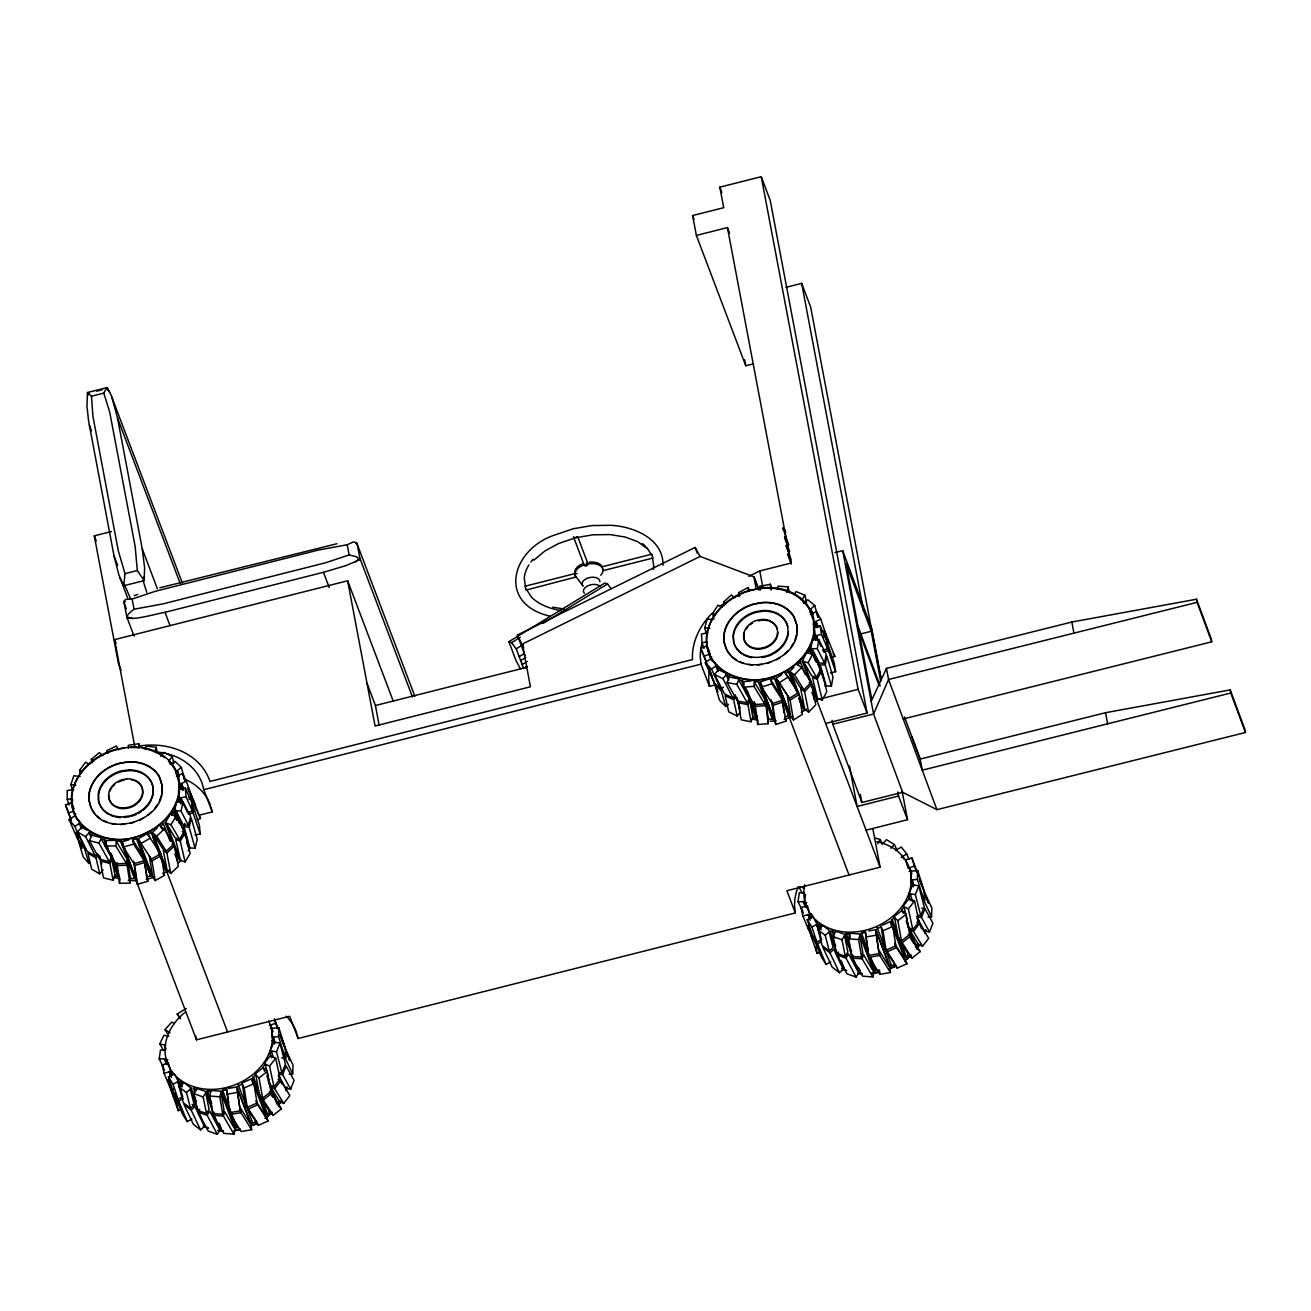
<?xml version="1.0" encoding="UTF-8"?>
<svg xmlns="http://www.w3.org/2000/svg" width="1311" height="1311" viewBox="0 0 1311 1311"><rect width="100%" height="100%" fill="white"/><g stroke="black" fill="none" stroke-linecap="round" stroke-linejoin="round"><path stroke-width="1.5" d="M575.84 577.053L526.121 590.065L525.432 587.967L525.17 586.181L574.89 573.628L575.3 574.742M574.89 573.628L575.824 577.512M603.093 570.629L602.159 566.745L651.862 554.192L652.812 558.076L603.093 570.629L603.044 569.793M274.556 1043.998L273.311 1037.116L275.13 1042.868M278.555 1036.608L278.85 1027.726L272.311 1028.365L272.016 1037.247L278.555 1036.608L285.175 1057.715L281.685 1058.043M285.175 1057.715L285.487 1048.833L278.85 1027.726M292.714 1073.955L293.009 1065.073L286.159 1050.635L285.864 1059.501L292.714 1073.955L289.223 1074.283M913.374 886.793L912.145 879.91L913.947 885.662M917.684 870.52L924.304 891.611L924.009 900.493L917.389 879.402L917.684 870.52L911.129 871.159L910.719 883.352L912.03 883.237M931.531 916.733L931.842 907.851L924.992 893.414L924.681 902.296L931.531 916.733L928.041 917.077M89.099 800.644L89.41 792.696A37.527 30.333 -20.8 0 1 122.005 762.953A37.527 30.333 -20.8 0 1 159.958 778.324C177.935 823.505 87.673 846.545 88.951 794.171A37.708 30.481 -20.8 0 1 120.055 763.068L129.674 761.74A37.708 30.481 -20.8 0 1 159.368 776.636L162.089 785.764M161.843 793.663L162.105 786.666M755.054 703.45L757.676 724.491L768.131 723.705L765.608 701.188L768.426 719.247L772.343 718.952L758.2 681.622L754.267 681.917L764.936 699.386L764.641 703.843L754.186 704.63L743.517 687.144L743.878 681.589L750.859 681.064M764.641 703.843L753.989 686.358L754.349 680.802M754.186 704.63L754.366 701.664M758.2 681.622L758.266 680.507M757.676 724.491L757.955 720.034M768.131 723.705L768.492 718.133M772.343 718.952L772.425 717.838M182.376 583.051L110.73 394.283L107.06 387.597L87.493 392.513L86.968 406.23L88.624 421.224L114.041 555.979L118.744 574.415L127.724 598.209M87.493 392.513L91.475 396.233L92.934 416.341L118.301 550.8L124.987 573.628L123.791 585.738L144.112 580.609L144.62 567.876L142.243 548.85L117.548 418.127L111.779 396.791M144.112 580.609L137.327 570.514L135.164 546.54L109.714 412.113L103.798 393.103L106.732 387.663M105.355 846.152L106.076 840.564L116.499 840.285L115.778 845.874L126.397 863.474L115.974 863.752L105.355 846.152L115.778 845.874M130.608 877.485L129.887 883.073L119.465 883.352L117.04 862.556M129.887 883.073L127.085 865.276L127.659 860.803L130.477 878.599L134.377 878.501L120.399 840.187M119.465 883.352L120.055 878.878L110.173 852.838M126.397 863.474L126.987 859.016L116.351 841.4L120.251 841.301M134.377 878.501L134.525 877.387M162.826 1066.122L159.205 1058.911L160.499 1049.98L165.694 1049.898M802.545 910.719L798.038 901.706L799.317 892.775L804.528 892.676M806.658 907.196L804.544 901.591L805.577 894.446M144.456 576.201L143.686 579.626M815.753 661.727L810.788 648.666L812.378 639.719L818.851 639.768L826.176 654.189L824.603 663.12L819.424 663.087L812.099 648.666L826.241 686.014L820.096 664.89L825.274 664.923L831.42 686.046L824.947 685.997M813.672 639.735L814.262 636.376L815.606 639.932M824.603 663.12L817.277 648.699L818.851 639.768M825.274 664.923L826.848 655.992L832.993 677.115L831.42 686.046M179.492 823.685L174.543 810.673L176.706 801.742L183.114 802.103L190.636 816.458L188.489 825.389L183.36 825.094L175.838 810.739L189.948 847.938L184.032 826.88L184.9 823.308M177.985 801.808L178.788 798.465L180.803 803.774M188.489 825.389L180.967 811.034L183.114 802.103M195.077 848.233L189.161 827.175L191.324 818.244L197.24 839.302L195.077 848.233L188.669 847.856L186.555 842.285M777.21 589.131L777.98 586.164L788.206 586.886L789.173 592.719M786.764 592.441L788.206 586.886M211.726 1103.682L207.318 1090.129L221.33 1091.26L235.488 1128.607L233.964 1134.162L223.771 1133.343L213.218 1115.268L214.021 1112.302M233.964 1134.162L223.411 1116.087L224.623 1111.63L235.177 1129.721L221.035 1092.374L223.952 1109.843L222.723 1114.284L212.529 1113.465L209.613 1096.012L211.137 1090.441M222.723 1114.284L219.822 1096.832L221.33 1091.26M285.896 1090.49L286.863 1086.983M849.889 944.69L846.152 932.924L860.163 934.055L874.322 971.385L872.798 976.957L862.589 976.138L852.035 958.046L852.855 955.08M872.798 976.957L862.228 958.865L863.457 954.424L874.011 972.5L859.852 935.169L862.769 952.622L861.556 957.079L851.363 956.26L848.446 938.791L849.97 933.235M861.556 957.079L858.639 939.61L860.163 934.055M860.295 970.255L860 971.369L858.639 967.813M924.73 933.268L925.681 929.761M706.318 633.705L704.728 627.953L707.186 619.054L712.283 619.48M794.941 640.325L796.58 634.409M87.444 395.955L88.476 393.513M145.242 748.991L146.193 746.041L156.271 747.27L157.254 753.006M154.829 751.695L156.271 747.27M286.06 1090.686L287.175 1087.393M924.878 933.481L926.008 930.171M72.4 790.287L70.876 784.552L73.891 775.702L80.168 776.554M159.254 801.545L161.269 795.662M271.016 1049.029L273.753 1042.016L279.948 1043.064L285.405 1064.139L281.98 1072.906L278.669 1072.349M271.639 1057.846L270.295 1054.29L271.574 1050.996L273.065 1056.748M281.98 1072.906L276.523 1051.848L279.948 1043.064M290.681 1089.179L282.652 1074.709L286.077 1065.925L294.09 1080.411L290.681 1089.179L285.716 1088.343L278.587 1075.462M910.457 900.624L909.113 897.068L910.391 893.791L912.374 901.444M915.357 894.626L918.765 885.859L912.587 884.794L909.162 893.578L915.357 894.626L920.797 915.684L917.503 915.127M920.797 915.684L924.222 906.917L918.765 885.859M923.305 930.908L929.499 931.974L921.486 917.487L924.91 908.72L921.6 908.146M929.499 931.974L932.924 923.19L924.91 908.72M747.286 702.893L737.454 700.992L727.048 682.507L729.326 677.05L739.158 678.951L736.864 684.408L747.286 702.893L749.105 698.517L738.699 680.032L742.37 680.753L743.73 684.309M742.37 680.753L742.829 679.655M747.958 704.679L738.142 702.778L741.19 719.837L751.006 721.738L747.958 704.679L749.794 700.32L749.105 698.517M751.006 721.738L753.301 716.281M871.159 701.303L886.465 668.397L1071.841 622.037L1196.501 599.225L1211.167 638.703L1211.757 641.816L903.23 718.969M109.272 861.655L99.669 859.262L89.345 840.662L91.967 835.271L101.57 837.663L98.948 843.055L109.272 861.655L111.369 857.345L101.045 838.745L104.651 839.646L118.76 876.846L115.171 875.945L111.369 857.345M104.651 839.646L105.175 838.565M109.944 863.457L100.341 861.048L103.454 877.846L113.057 880.255L109.944 863.457L112.041 859.131M113.057 880.255L115.696 874.863M163.465 1050.275L159.762 1043.802L164.006 1035.198L168.808 1036.427M877.862 843.71L880.107 839.45L874.437 837.86M802.217 661.072L806.74 652.55L812.656 654.205L821.079 668.79L816.556 677.312L811.837 675.984L803.397 661.399L817.556 698.747L812.509 677.771L817.245 679.114L822.276 700.074L816.376 698.402L802.217 661.072L808.133 662.743L816.556 677.312M807.92 652.878L809.624 649.682L808.428 649.338M808.133 662.743L812.656 654.205M817.245 679.114L821.768 670.576L826.799 691.553L822.276 700.074M281.57 1100.273L278.719 1105.075L281.701 1100.634M916.766 949.18L919.453 944.657M790.615 647.847L793.417 643.193M182.245 831.649L185.31 832.714L190.128 853.559L185.097 861.933L179.345 859.95L165.235 822.751L169.266 816.065M171.413 814.77L173.314 811.64L172.167 811.247M176.018 816.36L184.622 830.912L179.591 839.302L170.971 824.734L176.018 816.36L170.266 814.377M185.097 861.933L180.262 841.088L185.31 832.714M194.52 1091.899L193.815 1087.311M218.413 1123.478L220.527 1129.082L217.331 1134.294L207.154 1115.317L209.727 1111.138L219.887 1130.131L205.745 1092.784L209.055 1109.352L206.482 1113.514L197.338 1110.286L194.028 1093.718L197.24 1088.523L206.384 1091.752L212.038 1106.681M206.482 1113.514L203.172 1096.946L206.384 1091.752M217.331 1134.294L208.187 1131.065L198.027 1112.089L199.731 1109.303M834.697 938.25L832.01 931.138L832.649 930.089M857.247 966.273L859.36 971.877L856.149 977.072L845.988 958.095L848.561 953.933L858.721 972.909L844.563 935.579L847.873 952.13L845.3 956.293L836.172 953.064L832.862 936.513L836.074 931.302L845.218 934.53L851.576 951.327M845.3 956.293L842.006 939.741L845.218 934.53M856.149 977.072L847.021 973.844L836.844 954.867L838.565 952.097M713.872 619.136L712.594 613.45L717.969 605.207L722.476 606.944M917.553 947.853L919.535 944.903M154.469 808.92L157.549 804.364M794.22 594.276L796.088 591.556L804.938 595.243L806.462 602.519M801.431 600.323L804.938 595.243M80.43 774.096L79.61 770.327L85.494 762.281L89.836 764.247M160.712 756.332L163.777 752.367L172.298 756.513L173.855 763.69M168.48 761.478L172.298 756.513M263.003 1066.99L265.314 1064.024L269.738 1084.754L273.983 1086.852L280.128 1078.937L275.703 1058.206L270.394 1055.601L264.248 1063.5L269.558 1066.105L273.983 1086.852M269.558 1066.105L275.703 1058.206M280.816 1080.739L289.862 1095.537L283.7 1103.452L274.654 1088.638L280.816 1080.739L277.981 1079.346M277.145 1104.337L279.456 1101.371L270.41 1086.557L274.654 1088.638M908.376 908.9L914.537 900.985L909.228 898.379L903.066 906.294L908.376 908.9L912.8 929.63L908.556 927.549L904.131 906.819L901.821 909.768L903.181 913.325M912.8 929.63L918.962 921.731L914.537 900.985M919.634 923.518L928.68 938.332L922.534 946.231L913.488 931.433L919.634 923.518L916.815 922.125M915.979 947.116L918.29 944.149L909.244 929.352L913.488 931.433M732.931 698.075L724.491 693.863L714.593 674.51L718.477 669.577L726.917 673.805L723.033 678.721L732.931 698.075L734.996 695.453M730.08 675.378L729.309 676.361L726.13 674.788L728.834 680.065M733.619 699.877L725.163 695.649L728.736 711.84L737.175 716.068L733.619 699.877L735.684 697.255M737.175 716.068L740.289 712.119M97.604 853.559L95.375 856.099L87.28 851.429L77.529 831.977L81.708 827.208L86.559 830.01M95.375 856.099L85.625 836.647L89.787 831.879M92.819 833.632L91.983 834.583L88.951 832.829L90.738 836.369M103.077 870.029L99.734 873.847L96.047 857.902L98.276 855.346M168.07 1034.674L164.989 1029.709L171.708 1022.105L174.396 1023.662M882.123 844.317L886.449 839.646L894.331 844.53L896.97 849.872M890.874 848.266L894.331 844.53M797.481 692.11L789.697 671.576L793.974 667.168M797.793 664.874L800.464 662.121L799.513 661.481M801.627 667.43L811.05 682.441L803.905 689.783L794.482 674.755L801.627 667.43L796.826 664.235M811.722 684.244L815.786 704.761L808.641 712.102L804.577 691.585L811.722 684.244L809.166 682.539M272.131 1112.269L264.904 1118.316M910.948 955.047L906.753 959.177M784.306 654.5L787.682 651.092M125.233 601.585L124.184 603.109L126.348 608.812M172.036 844.137L174.461 845.988L178.345 866.325L170.774 873.372L166.235 869.93L152.125 832.731L157.156 828.028M162.515 823.046L163.433 823.734L160.597 826.372L162.711 829.716M164.219 829.142L173.773 844.202L166.218 851.249L156.664 836.189L164.219 829.142L159.68 825.684M170.774 873.372L166.89 853.035L174.461 845.988M265.969 1118.168L272.131 1112.515M904.803 960.963L910.965 955.309M147.766 815.311L151.339 812.05M182.393 1086.786L180.377 1081.444L181.328 1080.575M192.094 1104.354L194.978 1106.582L204.401 1126.444L190.259 1089.113L194.29 1104.796L190.472 1108.287L183.294 1102.715L179.246 1087.032L184.032 1082.657M190.472 1108.287L186.441 1092.604L191.209 1088.228L185.457 1083.771M724.377 605.682L723.672 601.978L731.325 594.997L734.914 597.783M205.352 1125.575L200.583 1129.935L191.16 1110.073L194.978 1106.582M841.351 960.897L844.186 968.354L839.417 972.729L829.978 952.868L833.796 949.377L843.235 969.239L829.076 931.892L833.124 947.574L829.306 951.065L822.128 945.493L818.08 929.81L822.849 925.451L830.027 931.023L835.697 945.952M829.306 951.065L825.258 935.382L830.027 931.023M803.889 603.175L807.805 599.766L814.77 605.518L817.867 617.235M814.77 605.518L809.887 609.795L811.296 613.532M92.032 762.969L91.36 759.298L99.39 752.645L102.766 755.628M533.839 560.158L545.015 550.899L558.879 543.409L575.382 537.838L592.851 534.822L610.09 534.577L625.314 537.068L637.801 541.722L647.536 548.932M170.725 764.46L174.838 761.216L181.36 767.377L185.097 780.848L182.508 773.474L176.411 776.243M181.36 767.377L176.231 771.442L178.345 777.013M259.431 1095.046L255.792 1074.856L252.695 1077.281L266.854 1114.612L269.935 1112.187L260.119 1096.848L260.086 1094.521L259.431 1095.046L262.675 1098.126L270.918 1091.67L267.264 1071.48L263.216 1067.613L254.973 1074.086L259.021 1077.937L262.675 1098.126M898.264 937.824L898.92 937.316L898.936 939.626L908.769 954.982L905.672 957.407L891.529 920.06L894.61 917.634L898.264 937.824L901.493 940.921L909.736 934.448L906.098 914.259L902.05 910.408L893.807 916.864L897.855 920.715L901.493 940.921M259.021 1077.937L267.264 1071.48M260.119 1096.848L263.347 1099.929L271.59 1093.472L281.423 1108.811L273.18 1115.268L269.132 1111.417M897.855 920.715L906.098 914.259M898.936 939.626L902.181 942.707L910.424 936.251L920.24 951.606L911.997 958.062L907.949 954.211M723.426 687.161L720.64 689.258L714.364 682.933L705.269 662.792L710.529 658.843L719.149 667.545L718.1 668.331L715.74 665.972L718.231 671.461M720.64 689.258L711.545 669.118L716.789 665.169M725.704 706.465L721.312 691.061L715.036 684.735L719.428 700.14L725.704 706.465L728.49 704.351M360.148 559.617L356.33 556.716L349.119 554.914L325.767 562.73L162.777 603.929L134.066 609.222C109.272 627.559 158.795 613.04 164.989 612.319L323.473 572.301L345.989 565.598L360.148 559.617L356.969 542.869L353.528 541.885L347.202 544.737L318.491 550.03L155.501 591.228L132.132 599.045L125.758 599.406L123.824 601.241L127.085 618.464M69.09 819.719L74.547 815.999L80.348 822.685L74.874 826.405L83.773 846.611L77.988 839.925L69.09 819.719L74.874 826.405M143.112 580.593L146.734 592.441M776.358 659.81L779.979 657.516M895.659 850.577L901.263 847.021L906.704 853.92L909.097 859.475M901.099 857.476L906.704 853.92M793.221 683.637L788.255 670.56L796.351 690.995L799.071 694.453L802.43 714.348L793.466 720.001L790.074 715.691L775.932 678.344L781.913 674.575M788.943 671.429L785.568 673.559L798.383 692.65L789.419 698.321L776.604 679.213L790.762 716.56L787.387 696.665L790.091 700.107L793.466 720.001M775.932 678.344L779.324 682.67L788.288 677L798.383 692.65M790.091 700.107L799.071 694.453M180.23 1018.745L177.182 1014.042L186.228 1008.47M520.549 668.889L516.206 661.006L508.881 641.685L604.895 583.002L607.567 583.952L611.041 588.606M508.881 641.685L511.552 642.652L520.287 637.31M542.983 623.446L607.567 583.952M527.055 666.349L523.63 668.446L516.206 648.83L523.056 644.635M519.172 656.68L524.302 653.55M520.664 660.597L525.793 657.466M522.155 664.513L527.186 661.432M253.515 1125.346L257.366 1123.134L250.614 1125.92M139.556 820.276L143.292 818.13M138.032 838.876L147.291 833.616L150.372 838.139L141.113 843.399L138.032 838.876L152.158 876.076L155.222 880.599L164.481 875.338L161.237 855.657L150.765 831.649M151.388 832.551L147.914 834.517L160.565 853.871L151.306 859.131L148.848 855.509M155.222 880.599L151.978 860.917L161.237 855.657M181.295 1091.063L177.755 1081.722L182.753 1096.733L178.05 1099.273L173.396 1091.899L168.414 1076.888L174.281 1073.725L181.065 1086.688M178.05 1099.273L173.068 1084.263L178.935 1081.083M191.914 1119.07L187.211 1121.593L178.738 1101.06L183.425 1098.536M811.542 917.946L810.182 914.39L811.362 913.751L819.883 929.483M820.129 933.842L816.589 924.501L821.571 939.512L816.884 942.052L812.23 934.694L807.232 919.683L813.115 916.52M816.884 942.052L811.886 927.041L817.769 923.878M830.748 961.848L826.045 964.372L817.556 943.854L820.686 942.167M739.224 596.587L738.585 592.654L747.975 587.59L749.531 590.048M355.314 561.813L359.869 558.224L412.457 696.96M810.378 614.531L816.327 611.5L820.719 619.005L825.815 633.95L822.636 635.573M820.719 619.005L814.77 622.037L816.9 627.641M823.324 637.375L826.487 635.753L823.865 631.246M831.698 657.958L834.878 656.336L826.487 635.753M525.072 655.418L517.353 635.065L695.109 547.441L700.123 556.438L754.136 576.938L758.954 589.917M700.123 556.438L522.384 644.062L530.447 686.784L375.077 726.015L347.644 580.773L114.581 639.621L134.656 745.861M748.827 576.348L759.774 570.957L790.844 563.107L789.238 554.569L787.944 554.897L789.025 553.488L787.616 546.015L786.321 546.343L787.419 544.95L786.01 537.477L784.715 537.805L785.797 536.412L784.388 528.923L783.093 529.251L782.896 528.186L784.191 527.858L727.441 227.573L696.37 235.423L692.618 215.545L723.688 207.695L719.821 187.162L761.249 176.706L770.229 200.403L867.095 713.037L825.651 723.508M182.376 789.599L180.262 784.011L186.359 781.258L182.508 773.474M188.374 797.514L191.635 796.039L186.359 781.258M189.063 799.3L192.307 797.825L187.784 788.255M197.224 819.916L200.468 818.441L192.307 797.825M251.63 1078.756L241.847 1083.083L244.174 1087.966L247.238 1107.369L257.022 1103.043L253.973 1083.64L251.63 1078.756L266.248 1117.07L255.842 1100.929M265.789 1116.087L268.116 1120.971L258.316 1125.313L256.448 1121.413L252.777 1123.035L238.635 1085.688L242.306 1084.066L245.37 1103.469L247.238 1107.369M244.174 1087.966L253.973 1083.64M256.448 1121.413L246.042 1105.255L247.91 1109.172L257.71 1104.829L268.116 1120.971M882.303 925.156L890.464 921.535L892.791 926.418L895.855 945.821L886.056 950.164L882.647 942.429M904.606 958.882L906.95 963.765L897.15 968.092L895.282 964.191L891.611 965.814L877.452 928.483L881.139 926.844L884.188 946.247M886.056 950.164L882.991 930.761L892.791 926.418M894.249 962.569L884.876 948.05L886.744 951.95L896.544 947.624L906.95 963.765M709.317 669.462L712.25 677L700.73 648.322L706.908 645.749L709.693 652.091M706.4 661.908L704.204 656.254L710.382 653.681M711.807 660.711L710.447 657.155L711.693 656.647M889.448 968.714L896.183 965.928L888.973 969.222M134.246 595.653L137.737 594.358M767.312 663.399L771.048 662.022M71.302 820.62L65.55 804.905L71.843 802.611L74.17 809.133M68.467 813.066L73.498 811.23L75.628 816.884M75.858 813.836L74.596 814.295L73.498 811.23M269.312 1025.448L275.654 1023.301L277.752 1028.988M270.279 1028.529L271.541 1028.103L272.901 1031.659M918.896 876.797L911.882 857.836L905.54 859.967L908.13 868.226L914.472 866.079L916.586 871.782M909.113 871.323L910.375 870.897L911.719 874.453M760.085 681.982L770.245 678.574L771.851 683.736L782.405 700.238L772.245 703.646L761.691 687.144L760.085 681.982L775.85 724.491L786.01 721.083L781.782 697.894L784.125 713.135M786.01 721.083L784.715 716.953L788.517 715.675L774.375 678.328L770.557 679.606L781.11 696.108L782.405 700.238M761.691 687.144L771.851 683.736M775.85 724.491L772.916 705.433L783.077 702.024M130.346 823.455L134.148 822.243M124.332 748.122A54.947 44.41 -20.8 0 0 72.433 792.237C65.14 830.879 114.45 849.79 144.194 833.698A54.947 44.41 -20.8 0 0 178.411 794.564L178.919 782.651L175.772 771.474A54.947 44.41 -20.8 0 0 169.201 761.806M122.103 841.777L137.475 884.253L147.766 881.32L143.899 858.279L146.766 877.092L150.618 875.977L136.508 838.794L132.64 839.892L143.227 856.493L144.226 860.721L133.935 863.654L123.349 847.053L122.103 841.777L128.953 839.81M123.349 847.053L133.64 844.12L144.226 860.721M137.475 884.253L134.607 865.44L144.898 862.507M167.366 1063.368L166.644 1060.189L167.939 1059.845M168.234 1079.379L170.119 1087.851L164.088 1073.267L162.203 1064.794L168.644 1063.024M164.088 1073.267L170.528 1071.497L171.954 1075.217M806.183 906.163L805.478 902.984L806.773 902.623M807.805 925.566L808.936 930.646L802.922 916.045L801.037 907.573L807.478 905.803L810.772 918.011M169.283 1082.87L170.791 1089.654L174.232 1088.704M802.922 916.045L809.362 914.275M170.791 1089.654L178.23 1110.597L181.672 1109.663M808.871 929.057L817.064 953.392L820.506 952.442M87.476 393.497L89.164 393.071M96.686 391.17L102.324 389.744M106.093 388.793L107.781 388.367M91.475 396.233L103.798 393.103M785.879 287.355L801.676 283.373L810.657 307.069L880.926 678.983M696.37 235.423L745.779 365.769L753.546 363.819M121.022 670.347L118.416 663.481L94.294 535.855L111.501 531.512M124.987 573.628L137.327 570.514M159.942 587.754L336.911 543.721M575.66 577.168L575.054 573.972L577.037 573.464M367.014 683.293L375.438 705.515L526.924 667.266M156.517 752.006A64.321 51.899 -20.8 0 1 202.041 783.126L203.828 789.681L701.008 664.136L700.287 657.303A64.321 51.899 -20.8 0 1 702.04 643.324M198.649 815.327L212.251 811.902L210.956 807.199M701.008 664.136L709.431 686.341L715.265 684.866M867.095 713.037L858.115 689.357L816.671 699.812L880.107 867.177L786.879 890.726L795.302 912.931L298.121 1038.492L289.698 1016.271L196.486 1039.82L135.672 879.37M866.079 830.174L907.523 819.703L898.543 796.006L857.099 806.478L849.446 765.935M834.927 552.57L842.694 550.636L871.766 628.887L881.254 679.114M861.524 633.705L871.225 631.279L880.697 681.392M1211.757 641.816L1197.09 602.339L888.563 679.491L873.568 714.036L902.64 792.286L936.923 809.657L1245.45 732.488L1244.86 729.375L1230.193 689.897L1105.534 712.709L920.158 759.069L904.492 716.904M832.043 720.247L832.796 724.229L873.568 714.036L842.694 550.636M1245.45 732.488L1230.783 693.011L922.256 770.18L920.158 759.069L911.866 736.782M832.796 724.229L861.868 802.496L902.64 792.286M813.131 624.052L814.426 623.741L815.77 627.297M822.505 650.125L827.7 648.929L826.356 640.325L820.129 625.773L813.623 627.281L816.392 639.621M814.967 635.884L821.473 634.393L827.7 648.929M823.177 651.928L828.388 650.731L835.615 671.724L830.42 672.92M758.233 620.873L760.97 620.267A17.42 14.06 -20.8 0 1 768.148 620.791M760.265 589.196L759.954 586.296L770.409 584.264L771.245 589.819M178.493 785.961L179.804 785.731L181.147 789.271M178.771 789.238L185.31 788.058L191.75 802.479L192.504 811.23L187.276 812.181L180.836 797.76L183.655 805.2M178.919 790.992L179.525 797.989L186.064 796.809L192.504 811.23M187.948 813.967L193.176 813.017L200.19 833.993L194.962 834.943M124.234 780.111L122.546 780.406A17.42 14.077 -20.8 0 0 118.334 782.126M868.898 930.925L875.879 929.712L890.038 967.059L890.431 972.533L879.96 974.335L869.308 957.227L869.095 954.31M868.619 955.44L865.407 931.515L861.491 932.203L861.573 933.285L865.489 932.613L868.619 955.44L879.091 953.638L875.961 930.81L890.103 968.157L879.452 951.049L879.763 955.44L890.431 972.533M865.817 936.988L876.272 935.185L875.879 929.712M869.308 957.227L879.763 955.44M871.012 958.194L875.715 970.632L879.648 969.96M228.327 1088.441L237.045 1086.934L251.204 1124.281L251.597 1129.738L241.142 1131.54L230.474 1114.448L230.261 1111.531M251.597 1129.738L240.945 1112.646L240.618 1108.27L251.286 1125.362L237.127 1088.032L240.257 1110.843L229.802 1112.646L226.59 1088.736L222.657 1089.408L222.739 1090.506L226.672 1089.834L228.638 1102.748M226.983 1094.21L237.455 1092.407L237.045 1086.934M230.474 1114.448L240.945 1112.646M707.973 632.885L701.434 634L702.04 642.751L703.941 648.503M702.04 642.751L707.284 641.866M761.92 657.532L765.952 656.844M139.376 747.401L138.819 743.747L128.347 745.271L128.445 748.22M871.602 973.041L879.402 971.91M234.718 1129.967L240.569 1129.132M757.725 665.005L761.609 664.464M73.744 789.697L67.189 790.5L67.222 799.349L69.057 805.085M67.222 799.349L72.466 798.71L72.482 802.037M123.873 817.425L129.494 816.753M910.834 880.025L917.389 879.402M271.901 1040.573L273.212 1040.442M120.743 824.603L124.643 824.242M743.517 687.144L753.989 686.358M754.857 706.416L765.329 705.646M116.663 865.539L127.085 865.276M798.038 901.706L804.544 901.591M159.205 1058.911L165.71 1058.813L167.841 1064.401M132.264 618.136L126.823 617.071L134.017 636.081M810.788 648.666L817.277 648.699M174.543 810.673L180.967 811.034M184.032 826.88L189.161 827.175M845.841 934.038L849.659 934.35L850.315 938.217M848.446 938.791L858.639 939.61M852.035 958.046L862.228 958.865M207.007 1091.244L210.842 1091.555M209.613 1096.012L219.822 1096.832M213.218 1115.268L223.411 1116.087M704.728 627.953L709.825 628.379M748.27 664.464L752.383 664.808M124.709 585.23L130.526 598.619M70.876 784.552L75.891 785.24M111.419 823.587L115.466 824.127M552.668 607.19L564.385 609.058M907.884 896.871L909.113 897.068M916.536 916.651L921.486 917.487M270.328 1050.783L276.523 1051.848M269.05 1054.077L270.295 1054.29M279.358 1074.135L282.652 1074.709M745.746 689.635L756.529 718.084L752.842 717.379L749.794 700.32M727.048 682.507L736.864 684.408M89.345 840.662L98.948 843.055M800.185 886.99L804.577 888.104M159.762 1043.802L165.743 1045.326M355.74 543.377L357.231 544.262L414.866 696.305M739.617 661.776L743.911 663.235M165.235 822.751L170.971 824.734M179.591 839.302L174.986 837.713L166.382 823.161L180.492 860.344L175.674 839.499L180.262 841.088M832.01 931.138L835.435 932.35M832.862 936.513L842.006 939.741M836.844 954.867L845.988 958.095M193.176 1088.343L196.601 1089.556M194.028 1093.718L203.172 1096.946M198.027 1112.089L207.154 1115.317M550.128 616.203C496.689 603.945 511.29 549.03 555.208 534.855L573.169 528.775L591.851 525.564L610.697 525.301C633 526.301 663.579 538.477 662.989 565.188M712.594 613.45L715.577 614.597M103.028 820.44L107.191 822.128M79.61 770.327L82.511 771.638M917.225 943.625L922.534 946.231M278.391 1100.847L283.7 1103.452M714.593 674.51L723.033 678.721M77.529 831.977L85.625 836.647M96.047 857.902L87.968 853.215L91.655 869.177L99.734 873.847M164.989 1029.709L170.02 1032.642M789.697 671.576L794.482 674.755M803.905 689.783L800.071 687.226L790.648 672.215L804.807 709.546L800.742 689.029L804.577 691.585M813.656 698.829L814.623 699.468L811.935 692.355M808.641 712.102L803.84 708.923L799.595 697.714M732.39 657.073L736.618 659.957M106.879 388.875L109.698 392.202M152.125 832.731L156.664 836.189M166.218 851.249L162.58 848.479L153.026 833.419L167.153 870.619L163.269 850.265L166.89 853.035M176.641 860.245L177.542 860.934L174.855 853.854M821.899 926.32L819.195 924.239L821.227 929.565M818.08 929.81L825.258 935.382M829.978 952.868L822.8 947.296L832.223 967.157L839.417 972.729M180.377 1081.444L183.065 1083.542M179.246 1087.032L186.441 1092.604M191.16 1110.073L183.966 1104.501L193.405 1124.363L200.583 1129.935M723.672 601.978L726.065 603.83M96.195 815.344L100.177 818.474M91.36 759.298L93.605 761.298M192.864 802.103L195.47 804.561L187.981 788.19M908.261 934.186L910.424 936.251M917.012 948.508L920.24 951.606M269.427 1091.408L271.59 1093.472M278.178 1105.73L281.423 1108.811M705.269 662.792L711.545 669.118M81.429 825.93L79.25 823.423L81.675 828.945M123.824 584.64L121.89 581.904M727.163 650.698L730.784 655.287M902.214 856.771L904.262 859.36M784.896 672.69L788.288 677M177.182 1014.042L180.508 1018.418M511.552 642.652L516.206 648.83M576.594 577.479L583.051 586.115A9.03 5.277 -10.7 0 1 589.098 577.692A9.03 5.277 -10.7 0 1 599.897 581.855M91.426 808.674L94.72 813.475M158.107 850.249L160.565 853.871M164.891 868.832L165.497 869.734L159.45 853.805M162.843 872.929L164.481 875.338M151.978 860.917L149.52 857.312L152.764 876.977L138.655 839.794L151.306 859.131M602.159 566.745L602.323 567.089A14.11 8.259 -10.7 0 0 589.36 562.108M646.634 547.293L651.665 555.077M526.317 589.163L531.348 596.964A65.566 38.347 -10.7 0 0 561.321 610.615M779.324 682.67L789.419 698.321M886.744 951.95L897.15 968.092M247.91 1109.172L258.316 1125.313M762.51 686.325L760.396 683.015L774.555 720.362L771.622 701.303M910.457 938.283L913.734 943.396M902.181 942.707L911.997 958.062M270.541 1093.784L272.721 1097.209M263.347 1099.929L273.18 1115.268M810.182 914.39L811.935 917.143M807.232 919.683L811.886 927.041M817.556 943.854L812.902 936.48L821.391 957.014L826.045 964.372M173.101 1074.364L171.364 1071.595L172.708 1075.151M168.414 1076.888L173.068 1084.263M178.738 1101.06L174.084 1093.702L182.557 1114.235L187.211 1121.593M738.585 592.654L740.125 595.096M811.575 613.925L809.936 611.106L811.28 614.662M824.062 630.952L825.815 633.95M833.124 653.337L834.878 656.336M798.579 886.597L802.283 893.053M517.353 635.065L523.777 647.765M917.421 918.257L924.55 931.121M880.107 839.45L881.975 842.858M118.432 749.826L116.384 745.992L106.732 750.629L108.108 753.186M805.954 907.015L803.25 901.607L805.364 907.212M166.218 1062.434L164.416 1058.829L166.53 1064.434M123.791 585.738L119.793 577.315M177.624 775.686L176.182 772.769L177.968 777.259M197.387 812.214L200.468 818.441M178.722 780.914L180.262 784.011M894.61 943.215L895.855 945.821M896.544 947.624L894.676 943.707L905.082 959.849L890.464 921.535M880.664 925.877L882.991 930.761M876.993 927.5L877.452 928.483M891.136 964.847L891.611 965.814M256.464 1102.223L257.71 1104.829M238.16 1084.721L238.635 1085.688M252.318 1122.052L252.777 1123.035M826.372 637.425L828.929 642.865M710.447 657.155L709.153 654.189L711.349 659.843M700.73 648.322L704.204 656.254M712.234 677.213L709.448 670.871L717.658 692.011M820.948 646.487L816.278 635.589L819.096 643.045M809.575 918.274L808.068 914.636L810.198 920.224M801.037 907.573L803.282 913.046M170.758 1075.495L169.25 1071.841L171.364 1077.445M162.203 1064.794L164.465 1070.268M188.456 790.041L196.617 810.673M920.273 880.5L928.63 903.426L923.583 890.579M281.439 1037.706L289.797 1060.648L284.045 1045.965M76.153 832.944L78.267 838.434M80.479 844.776L75.792 832.354M719.821 187.162L721.886 192.635M727.441 227.573L729.522 233.047M692.618 215.545L694.043 219.314M784.388 528.923L785.781 532.577M782.896 528.186L785.863 536.543M786.01 537.477L788.763 544.77M784.502 536.74L787.96 545.851M784.715 537.805L788.157 546.916M787.616 546.015L789.697 551.489M818.08 627.035L815.966 621.43L817.867 627.035M812.984 614.548L810.853 608.943L811.886 612.843M786.125 545.278L789.583 554.389M786.321 546.343L789.091 553.635M789.238 554.569L791.303 560.026M787.731 553.816L791.188 562.943M787.944 554.897L791.402 564.009M802.119 599.307L803.545 603.044M917.356 917.569L921.6 928.778M917.208 918.421L919.224 923.747M809.624 649.682L811.64 655.008M906.393 920.502L916.307 946.64M906.294 921.6L916.192 947.738M800.464 662.121L805.183 674.559M892.185 919.535L897.478 933.498M901.05 942.92L906.343 956.883M897.085 936.087L900.624 945.428M758.758 589.786L753.858 576.84L756.136 588.885M799.054 698.107L803.086 708.759L798.874 698.566M788.796 716.068L849.036 875.027M861.573 933.285L868.308 951.065M763.215 693.568L766.05 701.041M695.109 547.441L697.206 552.996M747.417 690.913L757.316 717.051M745.926 688.291L757.25 718.166M741.584 680.589L746.877 694.551M750.449 703.974L755.742 717.936M735.242 694.945L740.191 708.006M816.606 922.043L819.441 929.515M805.478 902.984L806.822 906.54M577.774 536.904L587.836 563.435M574.185 538.69L584.231 565.221M347.644 580.773L393.234 701.106M323.473 572.301L329.208 587.443M117.548 418.127L180.213 583.477M142.243 548.85L157.369 588.77M164.989 612.319L170.004 625.56M89.328 425.256L91.475 430.893M203.828 789.681L212.251 811.902M114.041 555.979L117.629 565.467M94.294 535.855L96.244 541.001M179.361 776.194L177.247 770.622L178.853 776.391M180.885 785.158L182.901 790.467L181.983 787.878M170.643 764.198L169.234 760.478L170.02 764.067M179.525 797.989L181.655 803.577M114.581 639.621L116.04 643.439M278.538 1074.791L282.078 1084.131M278.374 1075.643L281.078 1082.739M175.084 808.445L180.721 823.324M173.314 811.64L176.674 820.489M266.854 1075.856L277.473 1103.862M263.216 1067.613L264.642 1071.349M268.165 1080.69L276.67 1103.092M163.433 823.734L170.151 841.433M253.351 1076.757L258.644 1090.703M262.216 1100.142L267.51 1114.088M165.874 869.226L227.557 1031.97M152.895 837.221L161.368 859.541M141.899 852.609L144.013 858.197M147.537 867.489L149.667 873.06M222.739 1090.506L230.162 1110.073M230.834 1111.843L236.898 1127.837L236.816 1126.755M122.349 842.826L136.475 880.025L133.607 861.212M121.104 842.039L122.529 845.759M125.348 853.199L126.757 856.919M128.167 860.639L130.281 866.227M219.15 1123.248L221.166 1128.591M111.025 853.576L118.777 874.044M111.533 855.313L113.647 860.885M103.88 839.45L109.157 853.346M112.713 862.736L117.99 876.649M191.209 1088.228L196.158 1101.306M98.505 854.936L101.324 862.376M164.547 1045.014L165.956 1048.751M177.788 1079.264L179.902 1084.869M166.644 1060.189L168.005 1063.745M65.55 804.905L71.236 820.014M871.225 631.279L846.201 563.927L871.7 698.91M936.923 809.657L888.563 679.491L886.465 668.397M857.935 626.052L880.189 685.932M858.951 631.41L879.124 685.669M919.388 879.37L921.486 885.056M910.309 869.029L911.702 872.815M911.506 873.487L909.408 867.8L910.375 870.897M274.458 1018.844L277.965 1028.332M279.849 1034.69L283.356 1044.162M272.672 1030.708L270.574 1025.005L271.541 1028.103M712.922 678.787L717.674 691.749M796.744 624.593L793.401 615.711A37.708 30.415 -20.8 0 0 762.527 602.437L752.94 604.207A37.708 30.415 -20.8 0 0 723.705 636.49C725.655 688.013 814.901 661.662 794.105 617.334A37.527 30.268 -20.8 0 0 754.89 604.01A37.527 30.268 -20.8 0 0 724.065 635.016L724.295 642.882M724.311 643.111L726.638 649.502M80.25 843.727L82.003 848.627M810.444 931.58L812.476 937.299M174.33 1096.422L176.346 1102.125M816.327 611.5L818.244 617.104M919.585 878.698L922.862 888.743M911.882 857.836L914.472 866.079M281.275 1037.558L283.52 1044.31M274.605 1020.007L275.654 1023.301M788.206 714.642L788.517 715.675M774.047 677.295L774.375 678.328M772.064 702.68L772.916 705.433M770.95 699.517L772.245 703.646M809.919 931.367L812.197 939.037M169.381 1082.82L173.363 1096.258M89.115 800.874L90.983 807.429M298.121 1038.492L296.319 1031.921A64.321 51.899 -20.8 0 0 286.224 1016.172M150.372 874.929L150.618 875.977M146.504 876.027L147.766 881.32M136.246 837.729L136.508 838.794M132.395 838.827L133.64 844.12M133.951 862.622L134.607 865.44M99.849 856.067L101.701 864.047M815.557 946.608L817.064 953.392M169.021 1064.712L170.528 1071.497M176.723 1103.829L178.23 1110.597M737.11 697.731L739.896 710.333M1230.193 689.897L1230.783 693.011M1196.501 599.225L1197.09 602.339M1105.534 712.709L1107.631 723.819M1071.841 622.037L1073.938 633.131M902.197 791.565L907.523 819.703M801.676 283.373L863.588 611.057M897.773 791.991L898.543 796.006M761.249 176.706L858.115 689.357M872.815 828.568L880.107 867.177M860.36 794.515L861.868 802.496M744.648 359.82L745.779 365.769M759.774 570.957L762.723 586.541M602.618 568.679L602.929 570.285M347.202 544.737L349.119 554.914M375.438 705.515L379.092 724.934M132.132 599.045L134.066 609.222M195.749 1035.952L196.486 1039.82M747.975 587.59L748.614 591.523M890.923 922.518L891.546 926.402M252.105 1079.74L252.712 1083.607M835.615 671.724L834.271 663.12L827.044 642.111L828.388 650.731M820.129 625.773L821.473 634.393M814.426 623.741L814.934 626.969M876.272 935.185L879.091 953.638M759.954 586.296L760.527 589.999M237.455 1092.407L240.257 1110.843M652.501 557.306L653.73 566.057A65.566 38.347 -10.7 0 1 653.222 569.482M525.482 586.951L524.253 578.2A65.566 38.347 -10.7 0 1 528.907 564.943M795.302 912.931L794.581 906.114A64.321 51.899 -20.8 0 1 798.071 886.908M709.431 686.341L708.694 679.524A64.321 51.899 -20.8 0 1 709.612 669.036M770.409 584.264L770.966 589.704M200.19 833.993L199.419 825.258L192.422 804.266L193.176 813.017M185.31 788.058L186.064 796.809M179.804 785.731L180.082 789.009M108.895 795.236L109.19 798.956A17.42 14.077 -20.8 0 0 124.807 808.625L129.248 807.838A17.42 14.077 -20.8 0 0 142.899 792.991L142.604 789.288A17.42 14.077 -20.8 0 0 135.344 780.995M879.747 971.418L879.96 974.335M875.65 969.534L875.715 970.632M229.474 1108.27L229.802 1112.646M138.819 743.747L138.982 748.155M796.826 625.478L797.022 632.41M153.174 793.876L153.174 787.796A28.137 22.746 -20.8 0 0 129.478 770.622L122.3 771.491A28.137 22.746 -20.8 0 0 98.604 794.368L98.604 800.447A28.137 22.746 -20.8 0 0 109.141 814.59M183.802 778.701A64.321 51.899 -20.8 0 1 210.448 805.347M139.998 745.893A72.367 58.372 -20.8 0 1 209.58 780.34L209.875 781.454L692.552 659.564L692.421 658.417A72.367 58.372 -20.8 0 1 711.955 613.433M720.214 606.174A72.367 58.372 -20.8 0 1 724.77 602.929M734.537 597.292A72.367 58.372 -20.8 0 1 739.699 594.948M530.906 562.042A65.566 38.347 -10.7 0 1 533.216 559.207M642.259 543.491A65.566 38.347 -10.7 0 1 645.291 545.982M584.411 593.293A9.03 5.277 -10.7 0 1 588.262 585.624A9.03 5.277 -10.7 0 1 600.274 586.443M602.929 570.826A14.11 8.259 -10.7 0 1 600.717 575.201M575.349 575.578A14.11 8.259 -10.7 0 1 584.28 564.844A14.11 8.259 -10.7 0 1 601.388 566.778M586.738 562.698A2.016 1.622 -20.8 0 1 587.918 564.566A2.016 1.622 -20.8 0 1 585.656 566.008A2.016 1.622 -20.8 0 1 584.083 564.385M575.054 573.972A14.11 8.259 -10.7 0 1 582.297 563.877M576.84 536.691A2.016 1.622 -20.8 0 1 573.464 536.789M239.749 1129.771A55.439 44.721 -20.8 0 1 233.686 1130.754M223.624 1131.082A55.439 44.721 -20.8 0 1 217.724 1130.508M208.433 1128.296A55.439 44.721 -20.8 0 1 203.221 1126.215M268.673 1020.876A54.947 44.328 -20.8 0 1 243.453 1080.838A54.947 44.328 -20.8 0 1 173.773 1073.856A54.947 44.328 -20.8 0 1 184.867 1012.485M222.936 1130.721A54.947 44.328 -20.8 0 1 219.019 1130.344M207.957 1127.706A54.947 44.328 -20.8 0 1 204.532 1126.329M878.583 972.565A55.439 44.721 -20.8 0 1 872.52 973.532M862.458 973.876A55.439 44.721 -20.8 0 1 858.508 973.549M845.48 970.451A55.439 44.721 -20.8 0 1 842.055 969.009M876.748 841.711A54.947 44.328 -20.8 0 1 908.818 893.692A54.947 44.328 -20.8 0 1 844.743 931.941A54.947 44.328 -20.8 0 1 804.675 884.728M861.753 973.516A54.947 44.328 -20.8 0 1 857.853 973.123M846.791 970.484A54.947 44.328 -20.8 0 1 841.728 968.354M109.747 791.451A17.42 14.077 -20.8 0 1 111.714 787.845M112.599 786.731A17.42 14.077 -20.8 0 1 114.647 784.666M131.346 779.816A17.42 14.077 -20.8 0 1 134.066 780.504M152.895 795.4A28.137 22.746 -20.8 0 1 151.961 798.465M151.322 799.956A28.137 22.746 -20.8 0 1 142.653 810.559M141.195 811.607A28.137 22.746 -20.8 0 1 138.065 813.525M136.426 814.344A28.137 22.746 -20.8 0 1 131.264 816.294M120.546 817.572A28.137 22.746 -20.8 0 1 115.368 816.884M113.729 816.442A28.137 22.746 -20.8 0 1 110.599 815.295M189.98 847.709A54.947 44.41 -20.8 0 1 188.178 850.937M181.229 860.082A54.947 44.41 -20.8 0 1 178.443 862.867M168.922 870.225A54.947 44.41 -20.8 0 1 163.564 873.257M154.124 877.206A54.947 44.41 -20.8 0 1 146.209 879.304M136.164 880.517A54.947 44.41 -20.8 0 1 128.265 880.353M118.777 878.698A54.947 44.41 -20.8 0 1 113.451 876.961M130.379 747.581A54.947 44.41 -20.8 0 1 138.261 747.762M142.145 748.237A54.947 44.41 -20.8 0 1 164.76 757.725M744.402 632.803A17.42 14.06 -20.8 0 0 743.796 636.605L744.337 640.26A17.42 14.06 -20.8 0 0 760.691 649.043L765.1 648.044A17.42 14.06 -20.8 0 0 777.865 632.705L777.03 628.313A17.42 14.06 -20.8 0 0 760.691 619.529L756.267 620.513A17.42 14.06 -20.8 0 0 743.517 635.851L744.058 639.522A17.42 14.06 -20.8 0 0 760.413 648.306L764.821 647.306A17.42 14.06 -20.8 0 0 777.587 631.968M746.139 629.149A17.42 14.06 -20.8 0 1 747.876 626.887M749.974 624.888A17.42 14.06 -20.8 0 1 752.432 623.167M769.459 621.217A17.42 14.06 -20.8 0 1 777.325 629.051M774.359 653.222A28.137 22.697 -20.8 0 0 788.272 633.066L787.583 626.314A28.137 22.697 -20.8 0 0 762.592 610.516L755.431 611.713A28.137 22.697 -20.8 0 0 733.111 635.507L733.505 641.505A28.137 22.697 -20.8 0 0 758.495 657.319L765.673 656.106A28.137 22.697 -20.8 0 0 787.993 632.328M772.769 654.123A28.137 22.697 -20.8 0 1 767.705 656.303M751.744 657.663A28.137 22.697 -20.8 0 1 733.799 642.243L733.39 636.245A28.137 22.697 -20.8 0 1 755.71 612.466L762.887 611.254A28.137 22.697 -20.8 0 1 787.862 627.051M818.146 698.517A54.947 44.328 -20.8 0 1 815.524 701.401M806.412 709.136A54.947 44.328 -20.8 0 1 801.234 712.414M792.713 716.494A54.947 44.328 -20.8 0 1 784.158 719.231M776.145 720.722A54.947 44.328 -20.8 0 1 770.147 721.181M756.529 719.985A54.947 44.328 -20.8 0 1 751.056 718.543M781.913 672.854C752.94 690.012 702.532 674.444 706.957 635.393A54.947 44.328 -20.8 0 1 752.268 590.097A54.947 44.328 -20.8 0 1 809.575 609.795L813.475 620.693L813.754 632.476A54.947 44.328 -20.8 0 1 781.913 672.854M763.477 587.705L749.368 590.327A55.439 44.721 -20.8 0 0 706.383 637.785C704.466 670.986 744.042 687.177 771.655 677.148A55.439 44.721 -20.8 0 0 814.639 629.69L813.574 617.923A55.439 44.721 -20.8 0 0 763.477 587.705M126.708 778.881L122.267 779.668A17.42 14.077 -20.8 0 0 108.616 794.499L108.911 798.219A17.42 14.077 -20.8 0 0 124.529 807.887L128.97 807.101A17.42 14.077 -20.8 0 0 142.62 792.254L142.325 788.55A17.42 14.077 -20.8 0 0 126.708 778.881M131.592 746.942L117.449 748.876A55.439 44.82 -20.8 0 0 71.712 794.613C67.336 827.52 105.683 846.464 133.738 837.532A55.439 44.82 -20.8 0 0 179.476 791.795L179.197 779.865A55.439 44.82 -20.8 0 0 131.592 746.942M129.199 769.885L122.021 770.753A28.137 22.746 -20.8 0 0 98.325 793.63L98.325 799.71A28.137 22.746 -20.8 0 0 122.021 816.884L129.215 816.016A28.137 22.746 -20.8 0 0 152.895 793.139L152.895 787.059A28.137 22.746 -20.8 0 0 129.199 769.885M84.461 848.397L78.66 841.711L83.199 856.902L89.001 863.588L84.461 848.397M183.589 789.042L181.475 783.47L183.458 789.009"/></g></svg>
